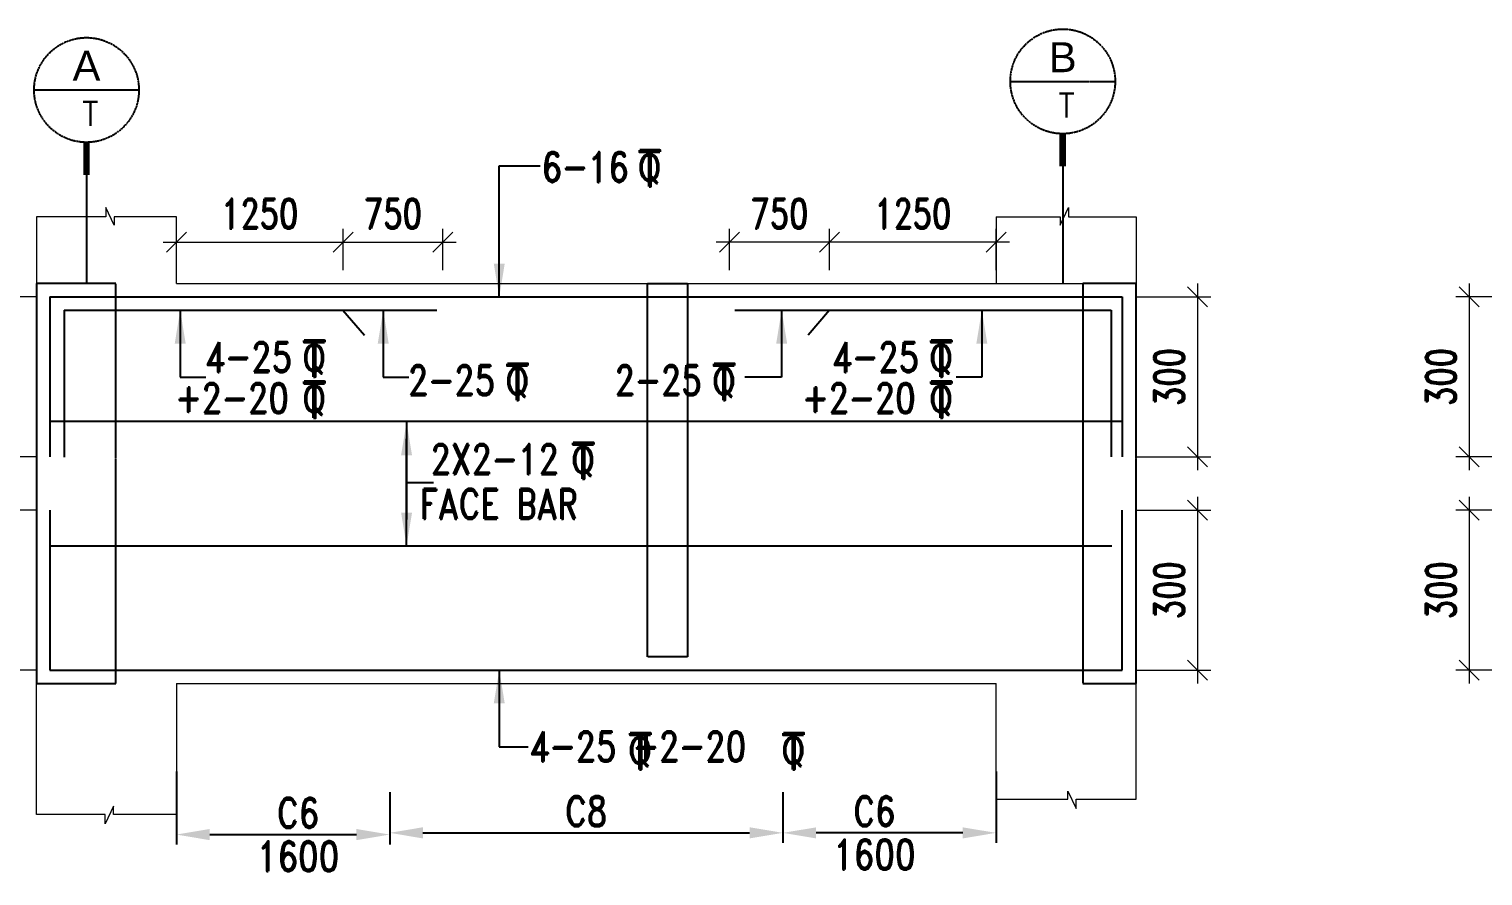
# Model space of a CAD drawing. Header units: millimetres. Extents: x 2061841 to 105821645, y -77612 to 48520811.
# Drawn here: x 2562971 to 2573880, y 21951 to 28305 of the extents above; entities that cross this region are included whole.
import ezdxf
from ezdxf.enums import TextEntityAlignment as Align

# ---------------------------------------------------------------- set-up
doc = ezdxf.new("R2010")
doc.units = ezdxf.units.MM
doc.header["$LTSCALE"] = 10
doc.header["$MEASUREMENT"] = 0
for name, pattern in [('$0$HIDDEN', [0.375, 0.25, -0.125]), ('BASEMENT COLUMN SETTING OUT-PART 2_R4$0$CENTER', [2, 1.25, -0.25, 0.25, -0.25]), ('CENTER', [2, 1.25, -0.25, 0.25, -0.25])]:
    doc.linetypes.add(name, pattern=pattern)
for name, color, linetype in [('A-Grid-Tower', 8, 'CENTER'), ('BASEMENT COLUMN SETTING OUT-PART 2_R4$0$A-GRID-MAIN', 2, 'BASEMENT COLUMN SETTING OUT-PART 2_R4$0$CENTER'), ('BEAM', 4, 'Continuous'), ('LEADER', 3, 'Continuous'), ('REIN', 1, 'Continuous'), ('SHEET', 7, 'Continuous'), ('VIN_BEAM', 4, 'Continuous')]:
    doc.layers.add(name, color=color, linetype=linetype)
doc.layers.add('TEXT', color=2, linetype='Continuous', lineweight=25)
doc.layers.add('VIN_SLAB DIMENSION', color=3, linetype='Continuous', lineweight=13)
doc.styles.add('200', font='romand.shx', dxfattribs={"width": 0.8, "height": 225})
doc.styles.add('BASEMENT COLUMN SETTING OUT-PART 2_R4$0$MAS-TXTL', font='arial.ttf', dxfattribs={"height": 200})
doc.styles.add('BASEMENT COLUMN SETTING OUT-PART 2_R4$0$MAS-TXTS', font='romans.shx', dxfattribs={"width": 0.8, "height": 180})
doc.styles.add('PK', font='romand.shx', dxfattribs={"width": 0.7, "height": 225})
doc.styles.add('PRP 100', font='romand.shx', dxfattribs={"width": 0.75})
doc.styles.add('RD', font='romand.shx', dxfattribs={"width": 0.9, "height": 225})
doc.styles.add('ROMAND', font='romand', dxfattribs={"height": 200})
doc.dimstyles.new('dim', dxfattribs={"dimtxt": 225, "dimasz": 150, "dimexe": 100, "dimexo": 100, "dimgap": 100, "dimtad": 1, "dimdec": 0, "dimlfac": -1, "dimrnd": 5, "dimdsep": 46, "dimtxsty": 'PRP 100', "dimblk": 'OBLIQUE', "dimcen": 1.5, "dimdle": 100, "dimclrd": 3, "dimclre": 3, "dimclrt": 2, "dimadec": 0, "dimazin": 0, "dimtfac": 1, "dimtdec": 0, "dimtix": 1, "dimtmove": 0, "dimatfit": 3, "dimldrblk": 'OBLIQUE', "dimfxl": 200, "dimlwd": -1, "dimlwe": -1, "dimarcsym": 0})
doc.dimstyles.new('GR', dxfattribs={"dimtxt": 225, "dimasz": 100, "dimexe": 50, "dimexo": 50, "dimgap": 40, "dimtad": 1, "dimdec": 0, "dimzin": 0, "dimdsep": 46, "dimtxsty": 'RD', "dimblk1": 'OBLIQUE', "dimblk2": 'OBLIQUE', "dimsah": 1, "dimcen": 0, "dimdle": 100, "dimclrd": 3, "dimclre": 3, "dimclrt": 2, "dimadec": 0, "dimazin": 0, "dimtfac": 1, "dimtdec": 0, "dimtix": 1, "dimtmove": 0, "dimatfit": 3, "dimfxl": 1, "dimtolj": 1, "dimtzin": 0, "dimarcsym": 0})
doc.dimstyles.new('GR2', dxfattribs={"dimtxt": 225, "dimasz": 100, "dimexe": 75, "dimexo": 75, "dimgap": 50, "dimtad": 1, "dimdec": 0, "dimdsep": 46, "dimtxsty": '200', "dimblk1": 'OBLIQUE', "dimblk2": 'OBLIQUE', "dimsah": 1, "dimcen": 50, "dimdle": 75, "dimclrd": 3, "dimclre": 3, "dimclrt": 2, "dimadec": 0, "dimazin": 0, "dimtfac": 1, "dimtdec": 0, "dimtix": 1, "dimtmove": 0, "dimatfit": 3, "dimldrblk": 'OBLIQUE', "dimfxl": 1, "dimtolj": 1, "dimtzin": 0, "dimarcsym": 0})

# ---------------------------------------------------------------- blocks, each defined once
blk = doc.blocks.new('_Oblique')
at = {"color": 0, "linetype": 'ByBlock', "lineweight": -2}
blk.add_line((-0.5, -0.5), (0.5, 0.5), dxfattribs=at)
blk = doc.blocks.new('*D2455')
at = {"layer": 'Defpoints', "color": 0, "transparency": 16777216}
for p in [(2565327, 26707), (2564077, 26395, 0), (2565327, 26395, 0)]:
    blk.add_point(p, dxfattribs=at)
at = {"layer": 'VIN_SLAB DIMENSION', "color": 3, "transparency": 16777216}
for p, q in [((2564077, 26495), (2564077, 26807)), ((2565327, 26495), (2565327, 26807)), ((2563977, 26707), (2565427, 26707))]:
    blk.add_line(p, q, dxfattribs=at)
at = {"layer": 'VIN_SLAB DIMENSION', "color": 3, "transparency": 16777216, "xscale": 150, "yscale": 150, "zscale": 150, "rotation": 180}
blk.add_blockref('_Oblique', (2564077, 26707), dxfattribs=at)
at = {"layer": 'VIN_SLAB DIMENSION', "color": 3, "transparency": 16777216, "xscale": 150, "yscale": 150, "zscale": 150}
blk.add_blockref('_Oblique', (2565327, 26707), dxfattribs=at)
at = {"layer": 'VIN_SLAB DIMENSION', "color": 2, "transparency": 16777216, "insert": (2564702, 26920), "char_height": 225, "attachment_point": 5, "style": 'PRP 100'}
blk.add_mtext('1250', dxfattribs=at)
blk = doc.blocks.new('OBLIQUE')
blk = doc.blocks.new('A$C33BE299A')
at = {"layer": 'SHEET', "color": 4, "style": 'ROMAND'}
for s, height, p in [('T', 170, (-16.2, 0)), ('Q', 125, (-14.4, 26.9))]:
    blk.add_text(s, height=height, dxfattribs=at).set_placement(p)
blk = doc.blocks.new('*D2407')
at = {"layer": 'Defpoints', "color": 0, "transparency": 16777216}
for p in [(2566077, 26707), (2565327, 26395), (2566077, 26395)]:
    blk.add_point(p, dxfattribs=at)
at = {"layer": 'VIN_SLAB DIMENSION', "color": 3, "transparency": 16777216}
for p, q in [((2565327, 26495), (2565327, 26807)), ((2566077, 26495), (2566077, 26807)), ((2565227, 26707), (2566177, 26707))]:
    blk.add_line(p, q, dxfattribs=at)
at = {"layer": 'VIN_SLAB DIMENSION', "color": 3, "transparency": 16777216, "xscale": 150, "yscale": 150, "zscale": 150, "rotation": 180}
blk.add_blockref('_Oblique', (2565327, 26707), dxfattribs=at)
at = {"layer": 'VIN_SLAB DIMENSION', "color": 3, "transparency": 16777216, "xscale": 150, "yscale": 150, "zscale": 150}
blk.add_blockref('_Oblique', (2566077, 26707), dxfattribs=at)
at = {"layer": 'VIN_SLAB DIMENSION', "color": 2, "transparency": 16777216, "insert": (2565702, 26920), "char_height": 225, "attachment_point": 5, "style": 'PRP 100'}
blk.add_mtext('750', dxfattribs=at)
blk = doc.blocks.new('*D2286')
at = {"layer": 'Defpoints', "color": 0, "transparency": 16777216}
for p in [(2568977, 26707), (2568977, 26395, 0), (2570227, 26395, 0)]:
    blk.add_point(p, dxfattribs=at)
at = {"layer": 'VIN_SLAB DIMENSION', "color": 3, "transparency": 16777216}
for p, q in [((2568977, 26495), (2568977, 26807)), ((2570227, 26495), (2570227, 26807)), ((2570327, 26707), (2568877, 26707))]:
    blk.add_line(p, q, dxfattribs=at)
at = {"layer": 'VIN_SLAB DIMENSION', "color": 3, "transparency": 16777216, "xscale": 150, "yscale": 150, "zscale": 150, "rotation": 180}
blk.add_blockref('_Oblique', (2568977, 26707), dxfattribs=at)
at = {"layer": 'VIN_SLAB DIMENSION', "color": 3, "transparency": 16777216, "xscale": 150, "yscale": 150, "zscale": 150}
blk.add_blockref('_Oblique', (2570227, 26707), dxfattribs=at)
at = {"layer": 'VIN_SLAB DIMENSION', "color": 2, "transparency": 16777216, "insert": (2569602, 26920), "char_height": 225, "attachment_point": 5, "style": 'PRP 100'}
blk.add_mtext('1250', dxfattribs=at)
blk = doc.blocks.new('*D2287')
at = {"layer": 'Defpoints', "color": 0, "transparency": 16777216}
for p in [(2568227, 26707), (2568227, 26395), (2568977, 26395)]:
    blk.add_point(p, dxfattribs=at)
at = {"layer": 'VIN_SLAB DIMENSION', "color": 3, "transparency": 16777216}
for p, q in [((2568227, 26495), (2568227, 26807)), ((2568977, 26495), (2568977, 26807)), ((2569077, 26707), (2568127, 26707))]:
    blk.add_line(p, q, dxfattribs=at)
at = {"layer": 'VIN_SLAB DIMENSION', "color": 3, "transparency": 16777216, "xscale": 150, "yscale": 150, "zscale": 150, "rotation": 180}
blk.add_blockref('_Oblique', (2568227, 26707), dxfattribs=at)
at = {"layer": 'VIN_SLAB DIMENSION', "color": 3, "transparency": 16777216, "xscale": 150, "yscale": 150, "zscale": 150}
blk.add_blockref('_Oblique', (2568977, 26707), dxfattribs=at)
at = {"layer": 'VIN_SLAB DIMENSION', "color": 2, "transparency": 16777216, "insert": (2568602, 26920), "char_height": 225, "attachment_point": 5, "style": 'PRP 100'}
blk.add_mtext('750', dxfattribs=at)
blk = doc.blocks.new('*D2288')
at = {"layer": 'BEAM', "color": 3, "lineweight": -2, "transparency": 16777216}
for p, q in [((2564077, 22735), (2564077, 22186)), ((2565677, 22580), (2565677, 22186)), ((2564327, 22261), (2565427, 22261))]:
    blk.add_line(p, q, dxfattribs=at)
at = {"layer": 'BEAM', "color": 3, "transparency": 16777216}
for points in [[(2564327, 22303), (2564327, 22219), (2564077, 22261)], [(2565427, 22303), (2565427, 22219), (2565677, 22261)]]:
    blk.add_solid(points, dxfattribs=at)
at = {"layer": 'Defpoints', "color": 0, "transparency": 16777216}
for p in [(2564077, 22810, 0), (2565677, 22655, 0), (2565677, 22261)]:
    blk.add_point(p, dxfattribs=at)
at = {"layer": 'BEAM', "color": 2, "transparency": 16777216, "char_height": 225, "attachment_point": 5, "style": '200'}
for s, insert in [('\\A1;C6', (2564990, 22423)), ('\\A1;1600', (2564990, 22098))]:
    blk.add_mtext(s, dxfattribs=dict(at, insert=insert))
blk = doc.blocks.new('*D2289')
at = {"layer": 'BEAM', "color": 3, "lineweight": -2, "transparency": 16777216}
for p, q in [((2570227, 22735), (2570227, 22199)), ((2568627, 22580), (2568627, 22199)), ((2569977, 22274), (2568877, 22274))]:
    blk.add_line(p, q, dxfattribs=at)
at = {"layer": 'BEAM', "color": 3, "transparency": 16777216}
for points in [[(2568877, 22315), (2568877, 22232), (2568627, 22274)], [(2569977, 22315), (2569977, 22232), (2570227, 22274)]]:
    blk.add_solid(points, dxfattribs=at)
at = {"layer": 'Defpoints', "color": 0, "transparency": 16777216}
for p in [(2570227, 22810, 0), (2568627, 22655, 0), (2568627, 22274)]:
    blk.add_point(p, dxfattribs=at)
at = {"layer": 'BEAM', "color": 2, "transparency": 16777216, "char_height": 225, "attachment_point": 5, "style": '200'}
for s, insert in [('\\A1;C6', (2569314, 22436)), ('\\A1;1600', (2569314, 22111))]:
    blk.add_mtext(s, dxfattribs=dict(at, insert=insert))
blk = doc.blocks.new('*D2290')
at = {"layer": 'BEAM', "color": 3, "lineweight": -2, "transparency": 16777216}
for p, q in [((2565677, 22505), (2565677, 22199)), ((2568627, 22580), (2568627, 22199)), ((2565927, 22274), (2568377, 22274))]:
    blk.add_line(p, q, dxfattribs=at)
at = {"layer": 'BEAM', "color": 3, "transparency": 16777216}
for points in [[(2565927, 22316), (2565927, 22232), (2565677, 22274)], [(2568377, 22316), (2568377, 22232), (2568627, 22274)]]:
    blk.add_solid(points, dxfattribs=at)
at = {"layer": 'Defpoints', "color": 0, "transparency": 16777216}
for p in [(2568627, 22655, 14), (2565677, 22580), (2568627, 22274)]:
    blk.add_point(p, dxfattribs=at)
at = {"layer": 'BEAM', "color": 2, "transparency": 16777216, "insert": (2567152, 22436), "char_height": 225, "attachment_point": 5, "style": '200'}
blk.add_mtext('\\A1;C8', dxfattribs=at)
blk = doc.blocks.new('BASEMENT COLUMN SETTING OUT-PART 2_R4$0$GRID TARGET1')
blk.add_wipeout([(393, -655), (392, -641), (392, -628), (390, -614), (389, -600), (387, -587), (384, -573), (381, -560), (377, -547), (373, -534), (369, -521), (364, -508), (359, -495), (353, -483), (347, -471), (340, -459), (333, -447), (325, -435), (318, -424), (309, -413), (301, -403), (292, -392), (282, -382), (273, -373), (263, -363), (252, -354), (242, -346), (231, -337), (220, -330), (208, -322), (196, -315), (184, -308), (172, -302), (160, -296), (147, -291), (134, -286), (121, -282), (108, -278), (95, -274), (82, -271), (68, -268), (55, -266), (41, -265), (27, -263), (14, -263), (0, -262), (-14, -263), (-27, -263), (-41, -265), (-55, -266), (-68, -268), (-82, -271), (-95, -274), (-108, -278), (-121, -282), (-134, -286), (-147, -291), (-160, -296), (-172, -302), (-184, -308), (-196, -315), (-208, -322), (-220, -330), (-231, -337), (-242, -346), (-252, -354), (-263, -363), (-273, -373), (-282, -382), (-292, -392), (-301, -403), (-309, -413), (-318, -424), (-325, -435), (-333, -447), (-340, -459), (-347, -471), (-353, -483), (-359, -495), (-364, -508), (-369, -521), (-373, -534), (-377, -547), (-381, -560), (-384, -573), (-387, -587), (-389, -600), (-390, -614), (-392, -628), (-392, -641), (-393, -655), (-392, -669), (-392, -682), (-390, -696), (-389, -710), (-387, -723), (-384, -737), (-381, -750), (-377, -763), (-373, -776), (-369, -789), (-364, -802), (-359, -815), (-353, -827), (-347, -839), (-340, -851), (-333, -863), (-325, -875), (-318, -886), (-309, -897), (-301, -907), (-292, -918), (-282, -928), (-273, -937), (-263, -947), (-252, -956), (-242, -964), (-231, -973), (-220, -981), (-208, -988), (-196, -995), (-184, -1002), (-172, -1008), (-160, -1014), (-147, -1019), (-134, -1024), (-121, -1028), (-108, -1032), (-95, -1036), (-82, -1039), (-68, -1042), (-55, -1044), (-41, -1046), (-27, -1047), (-14, -1047), (0, -1048), (14, -1047), (27, -1047), (41, -1046), (55, -1044), (68, -1042), (82, -1039), (95, -1036), (108, -1032), (121, -1028), (134, -1024), (147, -1019), (160, -1014), (172, -1008), (184, -1002), (196, -995), (208, -988), (220, -981), (231, -973), (242, -964), (252, -956), (263, -947), (273, -937), (282, -928), (292, -918), (301, -907), (309, -897), (318, -886), (325, -875), (333, -863), (340, -851), (347, -839), (353, -827), (359, -815), (364, -802), (369, -789), (373, -776), (377, -763), (381, -750), (384, -737), (387, -723), (389, -710), (390, -696), (392, -682), (392, -669)])
blk.add_line((-393, -655), (393, -655))
at = {"const_width": 48.8}
blk.add_lwpolyline([(0, -1048), (0, -1292)], dxfattribs=at)
blk.add_circle((0, -655), 393)
for tag, height, style, p in [('AS', 225, 'BASEMENT COLUMN SETTING OUT-PART 2_R4$0$MAS-TXTL', (0, -586)), ('REF', 180, 'BASEMENT COLUMN SETTING OUT-PART 2_R4$0$MAS-TXTS', (29, -925))]:
    blk.add_attdef(tag, text='', height=height, dxfattribs=dict(style=style)).set_placement(p, align=Align.CENTER)
blk = doc.blocks.new('*D1504')
at = {"layer": 'Defpoints', "color": 0, "transparency": 16777216}
for p in [(2563126, 26295), (2562825, 25095), (2563126, 25095)]:
    blk.add_point(p, dxfattribs=at)
at = {"layer": 'VIN_SLAB DIMENSION', "color": 3, "transparency": 16777216}
for p, q in [((2563026, 26295), (2562725, 26295)), ((2562825, 26395), (2562825, 24995)), ((2563026, 25095), (2562725, 25095))]:
    blk.add_line(p, q, dxfattribs=at)
at = {"layer": 'VIN_SLAB DIMENSION', "color": 3, "transparency": 16777216, "xscale": 150, "yscale": 150, "zscale": 150}
for p, rotation in [((2562825, 26295), 90), ((2562825, 25095), 270)]:
    blk.add_blockref('_Oblique', p, dxfattribs=dict(at, rotation=rotation))
at = {"layer": 'VIN_SLAB DIMENSION', "color": 2, "transparency": 16777216, "insert": (2562612, 25695), "char_height": 225, "attachment_point": 5, "rotation": 90, "style": 'PRP 100'}
blk.add_mtext('300', dxfattribs=at)
blk = doc.blocks.new('*D1505')
at = {"layer": 'Defpoints', "color": 0, "transparency": 16777216}
for p in [(2563126, 24695), (2562825, 23495), (2563126, 23495)]:
    blk.add_point(p, dxfattribs=at)
at = {"layer": 'VIN_SLAB DIMENSION', "color": 3, "transparency": 16777216}
for p, q in [((2562825, 24795), (2562825, 23395)), ((2563026, 24695), (2562725, 24695)), ((2563026, 23495), (2562725, 23495))]:
    blk.add_line(p, q, dxfattribs=at)
at = {"layer": 'VIN_SLAB DIMENSION', "color": 3, "transparency": 16777216, "xscale": 150, "yscale": 150, "zscale": 150}
for p, rotation in [((2562825, 24695), 90), ((2562825, 23495), 270)]:
    blk.add_blockref('_Oblique', p, dxfattribs=dict(at, rotation=rotation))
at = {"layer": 'VIN_SLAB DIMENSION', "color": 2, "transparency": 16777216, "insert": (2562612, 24095), "char_height": 225, "attachment_point": 5, "rotation": 90, "style": 'PRP 100'}
blk.add_mtext('300', dxfattribs=at)
blk = doc.blocks.new('*D1506')
at = {"layer": 'Defpoints', "color": 0, "transparency": 16777216}
for p in [(2571173, 26295), (2571173, 25095), (2571738, 25095)]:
    blk.add_point(p, dxfattribs=at)
at = {"layer": 'VIN_SLAB DIMENSION', "color": 3, "transparency": 16777216}
for p, q in [((2571273, 26295), (2571838, 26295)), ((2571738, 26395), (2571738, 24995)), ((2571273, 25095), (2571838, 25095))]:
    blk.add_line(p, q, dxfattribs=at)
at = {"layer": 'VIN_SLAB DIMENSION', "color": 3, "transparency": 16777216, "xscale": 150, "yscale": 150, "zscale": 150}
for p, rotation in [((2571738, 26295), 90), ((2571738, 25095), 270)]:
    blk.add_blockref('_Oblique', p, dxfattribs=dict(at, rotation=rotation))
at = {"layer": 'VIN_SLAB DIMENSION', "color": 2, "transparency": 16777216, "insert": (2571526, 25695), "char_height": 225, "attachment_point": 5, "rotation": 90, "style": 'PRP 100'}
blk.add_mtext('300', dxfattribs=at)
blk = doc.blocks.new('*D1507')
at = {"layer": 'Defpoints', "color": 0, "transparency": 16777216}
for p in [(2571173, 24695), (2571173, 23495), (2571738, 23495)]:
    blk.add_point(p, dxfattribs=at)
at = {"layer": 'VIN_SLAB DIMENSION', "color": 3, "transparency": 16777216}
for p, q in [((2571738, 24795), (2571738, 23395)), ((2571273, 24695), (2571838, 24695)), ((2571273, 23495), (2571838, 23495))]:
    blk.add_line(p, q, dxfattribs=at)
at = {"layer": 'VIN_SLAB DIMENSION', "color": 3, "transparency": 16777216, "xscale": 150, "yscale": 150, "zscale": 150}
for p, rotation in [((2571738, 24695), 90), ((2571738, 23495), 270)]:
    blk.add_blockref('_Oblique', p, dxfattribs=dict(at, rotation=rotation))
at = {"layer": 'VIN_SLAB DIMENSION', "color": 2, "transparency": 16777216, "insert": (2571526, 24095), "char_height": 225, "attachment_point": 5, "rotation": 90, "style": 'PRP 100'}
blk.add_mtext('300', dxfattribs=at)
blk = doc.blocks.new('*D1508')
at = {"layer": 'Defpoints', "color": 0, "transparency": 16777216}
for p in [(2574079, 26295), (2573777, 25095), (2574079, 25095)]:
    blk.add_point(p, dxfattribs=at)
at = {"layer": 'VIN_SLAB DIMENSION', "color": 3, "transparency": 16777216}
for p, q in [((2573979, 26295), (2573677, 26295)), ((2573777, 26395), (2573777, 24995)), ((2573979, 25095), (2573677, 25095))]:
    blk.add_line(p, q, dxfattribs=at)
at = {"layer": 'VIN_SLAB DIMENSION', "color": 3, "transparency": 16777216, "xscale": 150, "yscale": 150, "zscale": 150}
for p, rotation in [((2573777, 26295), 90), ((2573777, 25095), 270)]:
    blk.add_blockref('_Oblique', p, dxfattribs=dict(at, rotation=rotation))
at = {"layer": 'VIN_SLAB DIMENSION', "color": 2, "transparency": 16777216, "insert": (2573565, 25695), "char_height": 225, "attachment_point": 5, "rotation": 90, "style": 'PRP 100'}
blk.add_mtext('300', dxfattribs=at)
blk = doc.blocks.new('*D1509')
at = {"layer": 'Defpoints', "color": 0, "transparency": 16777216}
for p in [(2574079, 24695), (2573777, 23495), (2574079, 23495)]:
    blk.add_point(p, dxfattribs=at)
at = {"layer": 'VIN_SLAB DIMENSION', "color": 3, "transparency": 16777216}
for p, q in [((2573777, 24795), (2573777, 23395)), ((2573979, 24695), (2573677, 24695)), ((2573979, 23495), (2573677, 23495))]:
    blk.add_line(p, q, dxfattribs=at)
at = {"layer": 'VIN_SLAB DIMENSION', "color": 3, "transparency": 16777216, "xscale": 150, "yscale": 150, "zscale": 150}
for p, rotation in [((2573777, 24695), 90), ((2573777, 23495), 270)]:
    blk.add_blockref('_Oblique', p, dxfattribs=dict(at, rotation=rotation))
at = {"layer": 'VIN_SLAB DIMENSION', "color": 2, "transparency": 16777216, "insert": (2573565, 24095), "char_height": 225, "attachment_point": 5, "rotation": 90, "style": 'PRP 100'}
blk.add_mtext('300', dxfattribs=at)

msp = doc.modelspace()

# ---------------------------------------------------------------- linework, layer by layer
at = {"layer": 'A-Grid-Tower', "color": 6}
for p, q in [((2570727.3, 27275.8, 0), (2570727.3, 26395.4, 0)), ((2563402.3, 27211.3, 0), (2563402.3, 26395.4, 0))]:
    msp.add_line(p, q, dxfattribs=at)
at = {"layer": 'BEAM', "lineweight": 13}
for p, q in [((2563546.7, 26966, -51.6), (2563546.7, 26895.4, -51.6)), ((2563609.8, 26834.4, -51.6), (2563546.7, 26966, -51.6)), ((2570708.4, 26834.4, -51.6), (2570771.5, 26966, -51.6)), ((2570771.5, 26966, -51.6), (2570771.5, 26895.4, -51.6)), ((2563027.3, 26895.4, -51.6), (2563027.3, 26395.4, -51.6)), ((2563546.7, 26895.4, -51.6), (2563027.3, 26895.4, 0)), ((2563609.8, 26895.4, -51.6), (2563609.8, 26834.4, -51.6)), ((2564077.3, 26895.4, 0), (2563609.8, 26895.4, -51.6)), ((2564077.3, 26395.4, 0), (2564077.3, 26895.4, 0)), ((2570227.3, 26895.4, 0), (2570227.3, 26395.4, 0)), ((2570227.3, 26895.4, 0), (2570708.4, 26895.4, -51.6)), ((2570708.4, 26895.4, -51.6), (2570708.4, 26834.4, -51.6)), ((2570771.5, 26895.4, -51.6), (2571277.3, 26895.4, 51.6)), ((2571277.3, 26895.4, 0), (2571277.3, 26395.4, 0)), ((2563027.3, 26395.4, 0), (2563027.3, 23395.4, 0)), ((2564077.3, 26395.4, 0), (2571277.3, 26395.4, 0)), ((2571277.3, 22526.4, 0), (2571277.3, 26395.4, 0)), ((2563027.3, 22412.5, -51.6), (2563027.3, 23395.4, -51.6)), ((2564077.3, 23395.4, 0), (2570227.3, 23395.4, 0)), ((2564077.3, 23395.4, 0), (2564077.3, 22412.5, 0)), ((2570227.3, 22526.4, 0), (2570227.3, 23395.4, 0)), ((2570765.8, 22526.4, -51.6), (2570765.8, 22587.3, -51.6)), ((2570765.8, 22587.3, -51.6), (2570828.9, 22455.7, -51.6)), ((2563604.3, 22473.4, -51.6), (2563541.2, 22341.8, -51.6)), ((2563604.3, 22412.5, -51.6), (2563604.3, 22473.4, -51.6)), ((2570227.3, 22526.4, 0), (2570765.8, 22526.4, -51.6)), ((2570828.9, 22526.4, -51.6), (2571277.3, 22526.4, 51.6)), ((2570828.9, 22455.7, -51.6), (2570828.9, 22526.4, -51.6)), ((2563541.2, 22412.5, -51.6), (2563027.3, 22412.5, 0)), ((2563541.2, 22341.8, -51.6), (2563541.2, 22412.5, -51.6)), ((2564077.3, 22412.5, 0), (2563604.3, 22412.5, -51.6))]:
    msp.add_line(p, q, dxfattribs=at)
at = {"layer": 'LEADER', "color": 3}
msp.add_line((2565803.7, 24903.9, 0), (2566007, 24903.9, 0), dxfattribs=at)
at = {"layer": 'REIN'}
for p, q in [((2563126.4, 26295.4, 0), (2566917, 26295.4, 0)), ((2563126.4, 26295.4, 0), (2563126.4, 25095.4)), ((2566917, 26295.4, 0), (2571172.8, 26295.4, 0)), ((2571172.8, 26295.4, 0), (2571172.8, 25095.4, 0)), ((2563233.8, 26195.4, 0), (2566030.7, 26195.4, 0)), ((2563233.8, 26195.4, 0), (2563233.8, 25093, 0)), ((2565326.4, 26195.4, 0), (2565487, 26009.4, 0)), ((2568266.2, 26195.4, 0), (2571091.1, 26195.4, 0)), ((2568978.1, 26195.4, 0), (2568817.6, 26009.4, 0)), ((2571091.1, 26195.4, 0), (2571091.1, 25094.5, 0)), ((2563126.4, 25362.1, 0), (2571172.8, 25362.1, 0)), ((2563126.4, 24695.4, 0), (2563126.4, 23495.4, 0)), ((2571172.8, 23495.4, 0), (2571172.8, 24695.4, 0)), ((2563126.4, 24428.7, 0), (2571095.4, 24428.7, 0)), ((2563126.4, 23495.4, 0), (2571172.8, 23495.4, 0))]:
    msp.add_line(p, q, dxfattribs=at)
at = {"layer": 'VIN_BEAM', "linetype": '$0$HIDDEN', "elevation": 0}
for points in [[(2563622.3, 26395.4), (2563027.3, 26395.4), (2563027.3, 23395.4), (2563622.3, 23395.4)], [(2567612.3, 26395.4), (2567912.3, 26395.4), (2567912.3, 23595.4), (2567612.3, 23595.4)], [(2571277.3, 26395.4), (2570877.3, 26395.4), (2570877.3, 23395.4), (2571277.3, 23395.4)]]:
    msp.add_lwpolyline(points, close=True, dxfattribs=at)

# ---------------------------------------------------------------- block references
at = {"layer": 'TEXT', "color": 1, "xscale": 1.600000001490116, "yscale": 1.600000001490116, "zscale": 1.600000001490116}
for p in [(2567555.5, 27123.9, 243658.3), (2565039.2, 25695.9, 243658.3), (2569743.3, 25695.9, 243658.3), (2566562.7, 25521.3, 243658.3), (2568113.5, 25521.3, 243658.3), (2565039.2, 25387.7, 243658.3), (2569743.3, 25387.7, 243658.3), (2567056.4, 24929.1, 243658.3), (2567484.3, 22750.3, 243658.3), (2568634.4, 22750.3, 243658.3)]:
    msp.add_blockref('A$C33BE299A', p, dxfattribs=at)

# ---------------------------------------------------------------- texts
at = {"layer": 'TEXT', "color": 2, "style": 'PK', "width": 0.8}
for s, p in [('6-16', (2566816.6, 27157.3, -0.2)), ('4-25', (2564290, 25731.9, 0)), ('4-25', (2568994.1, 25731.9, 0)), ('2-25', (2565813.5, 25557.2, 0)), ('2-25', (2567364.3, 25557.2, 0)), ('+2-20', (2564071.7, 25423.6, 0)), ('+2-20', (2568775.8, 25423.6, 0)), ('2X2-12', (2565982.2, 24965.7, 0)), ('FACE BAR', (2565902.2, 24629.6, 0))]:
    msp.add_text(s, height=225, dxfattribs=at).set_placement(p)
msp.add_text('4-25 +2-20', height=225, rotation=0, dxfattribs=at).set_placement((2566724.2, 22809.8, 0))

# ---------------------------------------------------------------- dimensions: what is measured, and where the dimension line sits
at = {"layer": 'BEAM'}
dim = msp.add_linear_dim(base=(2565677.3, 22260.9, 0.1), p1=(2564077.3, 22810.1, 0.1), p2=(2565677.3, 22655.1, 0.1), text='C6\\X1600', dimstyle='GR2', override={"dimasz": 250, "dimtxsty": '200', "dimldrblk": 'OBLIQUE'}, dxfattribs=at)
dim.commit()
dim.dimension.update_dxf_attribs({"geometry": '*D2288', "text_midpoint": (2564990, 22260.9, 0.1), "dimtype": 160})
dim = msp.add_linear_dim(base=(2568627.3, 22273.6, 0), p1=(2570227.3, 22810.4, 0), p2=(2568627.3, 22655.1, 0), angle=180, text='C6\\X1600', dimstyle='GR2', override={"dimasz": 250, "dimtxsty": '200', "dimldrblk": 'OBLIQUE'}, dxfattribs=at)
dim.commit()
dim.dimension.update_dxf_attribs({"geometry": '*D2289', "text_midpoint": (2569314.5, 22273.6, 0), "dimtype": 160})
dim = msp.add_linear_dim(base=(2568627.3, 22274, 0.1), p1=(2565677.3, 22580.1, 0.1), p2=(2568627.3, 22655.1, 14.1), text='C8', dimstyle='GR2', override={"dimasz": 250, "dimtxsty": '200', "dimldrblk": 'OBLIQUE'}, dxfattribs=at)
dim.commit()
dim.dimension.update_dxf_attribs({"geometry": '*D2290', "text_midpoint": (2567152.3, 22436.5, 0.1)})
at = {"layer": 'VIN_SLAB DIMENSION'}
dim = msp.add_linear_dim(base=(2565327.3, 26707.1, 0), p1=(2564077.3, 26395.4, 0), p2=(2565327.3, 26395.4, 0), dimstyle='dim', dxfattribs=at)
dim.commit()
dim.dimension.update_dxf_attribs({"geometry": '*D2455', "text_midpoint": (2564702.3, 26919.6, 0)})
dim = msp.add_linear_dim(base=(2566077.3, 26707.1), p1=(2565327.3, 26395.4), p2=(2566077.3, 26395.4), dimstyle='dim', override={"dimtxsty": 'PRP 100', "dimldrblk": 'OBLIQUE'}, dxfattribs=at)
dim.commit()
dim.dimension.update_dxf_attribs({"geometry": '*D2407', "text_midpoint": (2565702.3, 26919.6)})
dim = msp.add_linear_dim(base=(2568227.3, 26707.1, 0), p1=(2568977.3, 26395.4, 0), p2=(2568227.3, 26395.4, 0), angle=180, dimstyle='dim', override={"dimtxsty": 'PRP 100', "dimldrblk": 'OBLIQUE'}, dxfattribs=at)
dim.commit()
dim.dimension.update_dxf_attribs({"geometry": '*D2287', "text_midpoint": (2568602.3, 26919.6, 0)})
dim = msp.add_linear_dim(base=(2568977.3, 26707.1, 0), p1=(2570227.3, 26395.4, 0), p2=(2568977.3, 26395.4, 0), angle=180, dimstyle='dim', dxfattribs=at)
dim.commit()
dim.dimension.update_dxf_attribs({"geometry": '*D2286', "text_midpoint": (2569602.3, 26919.6, 0)})
for base, p1, p2, picture, middle in [((2562824.8, 25095.4), (2563126.4, 26295.4), (2563126.4, 25095.4), '*D1504', (2562612.3, 25695.4)), ((2571738.2, 25095.4, 0), (2571172.8, 26295.4, 0), (2571172.8, 25095.4, 0), '*D1506', (2571525.7, 25695.4, 0)), ((2573777.1, 25095.4, 51.6), (2574078.8, 26295.4, 51.6), (2574078.8, 25095.4, 51.6), '*D1508', (2573564.6, 25695.4, 51.6)), ((2562824.8, 23495.4, 0), (2563126.4, 24695.4, 0), (2563126.4, 23495.4, 0), '*D1505', (2562612.3, 24095.4, 0)), ((2571738.2, 23495.4, 0), (2571172.8, 24695.4, 0), (2571172.8, 23495.4, 0), '*D1507', (2571525.7, 24095.4, 0)), ((2573777.1, 23495.4, 51.6), (2574078.8, 24695.4, 51.6), (2574078.8, 23495.4, 51.6), '*D1509', (2573564.6, 24095.4, 51.6))]:
    dim = msp.add_linear_dim(base=base, p1=p1, p2=p2, angle=90, text='300', dimstyle='dim', override={"dimtxsty": 'PRP 100', "dimldrblk": 'OBLIQUE'}, dxfattribs=at)
    dim.commit()
    dim.dimension.update_dxf_attribs({"geometry": picture, "text_midpoint": middle})

# ---------------------------------------------------------------- leaders
at = {"layer": 'LEADER', "color": 3}
for points in [[(2566499.3, 26295.1, 0), (2566499.3, 27279.9, 0), (2566806.7, 27279.9, 0)], [(2564105.3, 26195.4, 0), (2564105.3, 25692.6, 0), (2564297.2, 25692.6, 0)], [(2565628.7, 26195.4, 0), (2565628.7, 25692.6, 0), (2565820.7, 25692.6, 0)], [(2568618.2, 26195.4, 0), (2568618.2, 25692.6, 0), (2568342.6, 25692.6, 0)], [(2570120.1, 26195.4, 0), (2570120.6, 25692.6, 0), (2569928.7, 25692.6, 0)], [(2565803.7, 25356.9, 0), (2565803.7, 24626.1, 0)], [(2565803.7, 24426.9, 0), (2565803.7, 25229.8, 0)], [(2566499.3, 23495.4, 0), (2566499.3, 22918.2, 0), (2566717.3, 22918.2, 0)]]:
    msp.add_leader(points, dimstyle='GR', override={"dimasz": 250}, dxfattribs=at)

# ---------------------------------------------------------------- next in the draw order: block references
at = {"layer": 'BASEMENT COLUMN SETTING OUT-PART 2_R4$0$A-GRID-MAIN', "color": 240, "true_color": 0xed1f24}
for p, values in [((2570727.3, 28567.6, 0), {'REF': 'T', 'AS': 'B'}), ((2563402.3, 28503.1, 0), {'REF': 'T', 'AS': 'A'})]:
    msp.add_blockref('BASEMENT COLUMN SETTING OUT-PART 2_R4$0$GRID TARGET1', p, dxfattribs=at).add_auto_attribs(values)

doc.saveas('drawing.dxf')
